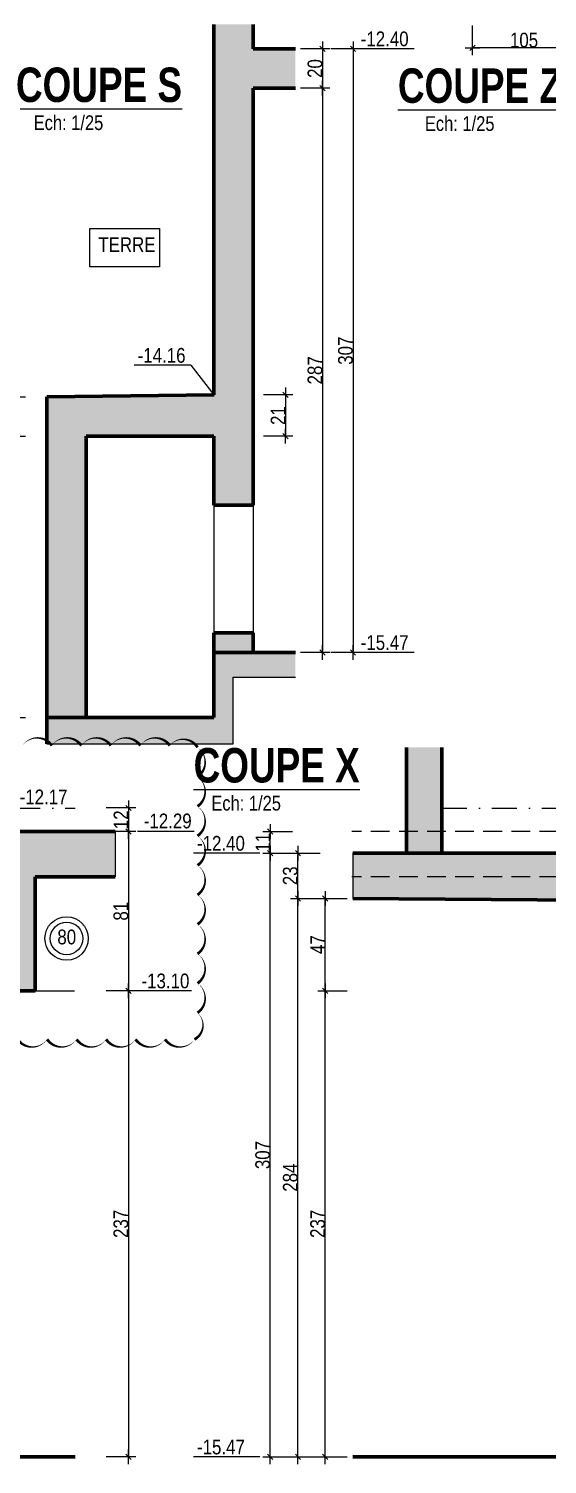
# Model space of a CAD drawing. Header units: millimetres. Extents: x -22 to 27383, y -3644 to 590.
# Drawn here: x 16181 to 16709, y -3578 to -2117 of the extents above; entities that cross this region are included whole.
import ezdxf
from ezdxf.enums import TextEntityAlignment as Align

# ---------------------------------------------------------------- set-up
doc = ezdxf.new("R2010")
doc.units = ezdxf.units.MM
doc.linetypes.add('CACHEX2', pattern=[19.05, 12.7, -6.35])
doc.linetypes.add('TIRETPTX2', pattern=[50.8, 25.4, -12.7, 0, -12.7])
for name, color, linetype in [('01_cote_gen', 4, 'Continuous'), ('01_linteaux', 2, 'Continuous'), ('01_poch_BN', 9, 'Continuous'), ('01_texte', 230, 'Continuous'), ('AA_COTES', 2, 'Continuous')]:
    doc.layers.add(name, color=color, linetype=linetype)
doc.layers.add('01_murs_coup', color=5, linetype='Continuous', lineweight=60)
doc.layers.add('01_tram_axes', color=2, linetype='TIRETPTX2', lineweight=9)
doc.styles.add('ARIAL NA', font='ARIALN.TTF')
doc.styles.add('impact', font='impact.ttf')
doc.styles.add('MATTE_TXT', font='arial.ttf')
doc.styles.add('STYLE2', font='ARIALN.TTF')
doc.dimstyles.new('JB25', dxfattribs={"dimscale": 0.1, "dimtxt": 150, "dimasz": 15, "dimexe": 0.1, "dimexo": 0.1, "dimgap": 0.09, "dimtad": 1, "dimdec": 1, "dimlfac": 0.5, "dimdsep": 46, "dimtxsty": 'STYLE2', "dimblk1": 'BOND_G', "dimblk2": 'BOND_D', "dimsah": 1, "dimcen": 1.5, "dimdle": 0.01, "dimse1": 1, "dimse2": 1, "dimclrd": 4, "dimclre": 2, "dimclrt": 6, "dimazin": 2, "dimtfac": 2.333333, "dimtdec": 1, "dimtix": 1, "dimtmove": 2, "dimatfit": 3, "dimldrblk": 'BOND_G', "dimfxl": 1, "dimtolj": 1, "dimtzin": 0, "dimarcsym": 0})
doc.dimstyles.new('JB50', dxfattribs={"dimscale": 0.1, "dimtxt": 150, "dimasz": 15, "dimexe": 0.1, "dimexo": 0.1, "dimgap": 0.09, "dimtad": 1, "dimdec": 1, "dimdsep": 46, "dimtxsty": 'STYLE2', "dimblk1": 'BOND_G', "dimblk2": 'BOND_D', "dimsah": 1, "dimcen": 1.5, "dimdle": 0.01, "dimse1": 1, "dimse2": 1, "dimclrd": 4, "dimclre": 2, "dimclrt": 6, "dimazin": 2, "dimtfac": 2.333333, "dimtdec": 1, "dimtix": 1, "dimtmove": 2, "dimatfit": 3, "dimldrblk": 'BOND_G', "dimfxl": 1, "dimtolj": 1, "dimtzin": 0, "dimarcsym": 0})

# ---------------------------------------------------------------- blocks, each defined once
blk = doc.blocks.new('BOND_G')
at = {"layer": 'AA_COTES', "color": 0}
for p, q in [((0, -5), (0, 15)), ((5, 0), (-5, 0)), ((1.77, 1.77), (-1.77, -1.77))]:
    blk.add_line(p, q, dxfattribs=at)
blk = doc.blocks.new('BOND_D')
at = {"layer": 'AA_COTES', "color": 0}
for p, q in [((5, 0), (-5, 0)), ((-1.77, -1.77), (1.77, 1.77)), ((0, 5), (0, -15))]:
    blk.add_line(p, q, dxfattribs=at)
blk = doc.blocks.new('*D1484')
at = {"layer": '01_cote_gen', "color": 4, "lineweight": -2, "transparency": 16777216}
blk.add_line((16736.3, -2136.8), (16634.3, -2136.8), dxfattribs=at)
at = {"layer": 'Defpoints', "color": 0, "transparency": 16777216}
for p in [(16632.8, -2063.7), (16737.8, -2061.1), (16632.8, -2136.8)]:
    blk.add_point(p, dxfattribs=at)
at = {"layer": '01_cote_gen', "color": 4, "lineweight": -2, "transparency": 16777216, "xscale": 1.5, "yscale": 1.5, "zscale": 1.5, "rotation": 180}
blk.add_blockref('BOND_D', (16632.8, -2136.8), dxfattribs=at)
at = {"layer": '01_cote_gen', "color": 4, "lineweight": -2, "transparency": 16777216, "xscale": 1.5, "yscale": 1.5, "zscale": 1.5}
blk.add_blockref('BOND_G', (16737.8, -2136.8), dxfattribs=at)
at = {"layer": '01_cote_gen', "color": 6, "transparency": 16777216, "insert": (16685.3, -2129.1), "char_height": 15, "attachment_point": 5, "style": 'STYLE2'}
blk.add_mtext('\\A1;105', dxfattribs=at)
blk = doc.blocks.new('*D2012')
at = {"layer": '01_cote_gen', "color": 4, "lineweight": -2, "transparency": 16777216}
blk.add_line((16455.3, -3568.5), (16455.3, -3003.5), dxfattribs=at)
at = {"layer": 'Defpoints', "color": 0, "transparency": 16777216}
for p in [(16455.3, -3002), (16499.3, -3002), (16499.3, -3570)]:
    blk.add_point(p, dxfattribs=at)
at = {"layer": '01_cote_gen', "color": 4, "lineweight": -2, "transparency": 16777216, "xscale": 1.5, "yscale": 1.5, "zscale": 1.5}
for name, p, rotation in [('BOND_D', (16455.3, -3002), 90), ('BOND_G', (16455.3, -3570), 270)]:
    blk.add_blockref(name, p, dxfattribs=dict(at, rotation=rotation))
at = {"layer": '01_cote_gen', "color": 6, "transparency": 16777216, "insert": (16447.6, -3286), "char_height": 15, "attachment_point": 5, "rotation": 90, "style": 'STYLE2'}
blk.add_mtext('\\A1;284', dxfattribs=at)
blk = doc.blocks.new('*D2013')
at = {"layer": '01_cote_gen', "color": 4, "lineweight": -2, "transparency": 16777216}
blk.add_line((16455.3, -3000.5), (16455.3, -2957.5), dxfattribs=at)
at = {"layer": 'Defpoints', "color": 0, "transparency": 16777216}
for p in [(16455.3, -2956), (16516.9, -2956), (16516.9, -3002)]:
    blk.add_point(p, dxfattribs=at)
at = {"layer": '01_cote_gen', "color": 4, "lineweight": -2, "transparency": 16777216, "xscale": 1.5, "yscale": 1.5, "zscale": 1.5}
for name, p, rotation in [('BOND_D', (16455.3, -2956), 90), ('BOND_G', (16455.3, -3002), 270)]:
    blk.add_blockref(name, p, dxfattribs=dict(at, rotation=rotation))
at = {"layer": '01_cote_gen', "color": 6, "transparency": 16777216, "insert": (16447.6, -2979), "char_height": 15, "attachment_point": 5, "rotation": 90, "style": 'STYLE2'}
blk.add_mtext('\\A1;23', dxfattribs=at)
blk = doc.blocks.new('*D2014')
at = {"layer": '01_cote_gen', "color": 4, "lineweight": -2, "transparency": 16777216}
blk.add_line((16427.1, -3568.5), (16427.1, -2957.5), dxfattribs=at)
at = {"layer": 'Defpoints', "color": 0, "transparency": 16777216}
for p in [(16427.1, -2956), (16629.7, -2956), (16520.7, -3570)]:
    blk.add_point(p, dxfattribs=at)
at = {"layer": '01_cote_gen', "color": 4, "lineweight": -2, "transparency": 16777216, "xscale": 1.5, "yscale": 1.5, "zscale": 1.5}
for name, p, rotation in [('BOND_D', (16427.1, -2956), 90), ('BOND_G', (16427.1, -3570), 270)]:
    blk.add_blockref(name, p, dxfattribs=dict(at, rotation=rotation))
at = {"layer": '01_cote_gen', "color": 6, "transparency": 16777216, "insert": (16419.5, -3263), "char_height": 15, "attachment_point": 5, "rotation": 90, "style": 'STYLE2'}
blk.add_mtext('\\A1;307', dxfattribs=at)
blk = doc.blocks.new('*D2016')
at = {"layer": '01_cote_gen', "color": 4, "lineweight": -2, "transparency": 16777216}
blk.add_line((16483, -3094.5), (16483, -3003.5), dxfattribs=at)
at = {"layer": 'Defpoints', "color": 0, "transparency": 16777216}
for p in [(16483, -3002), (16775.4, -3002), (16775.4, -3096)]:
    blk.add_point(p, dxfattribs=at)
at = {"layer": '01_cote_gen', "color": 4, "lineweight": -2, "transparency": 16777216, "xscale": 1.5, "yscale": 1.5, "zscale": 1.5}
for name, p, rotation in [('BOND_D', (16483, -3002), 90), ('BOND_G', (16483, -3096), 270)]:
    blk.add_blockref(name, p, dxfattribs=dict(at, rotation=rotation))
at = {"layer": '01_cote_gen', "color": 6, "transparency": 16777216, "insert": (16475.5, -3049), "char_height": 15, "attachment_point": 5, "rotation": 90, "style": 'STYLE2'}
blk.add_mtext('\\A1;47', dxfattribs=at)
blk = doc.blocks.new('*D2017')
at = {"layer": '01_cote_gen', "color": 4, "lineweight": -2, "transparency": 16777216}
blk.add_line((16483, -3568.5), (16483, -3097.5), dxfattribs=at)
at = {"layer": 'Defpoints', "color": 0, "transparency": 16777216}
for p in [(16483, -3096), (16780.4, -3096), (16830.4, -3570)]:
    blk.add_point(p, dxfattribs=at)
at = {"layer": '01_cote_gen', "color": 4, "lineweight": -2, "transparency": 16777216, "xscale": 1.5, "yscale": 1.5, "zscale": 1.5}
for name, p, rotation in [('BOND_D', (16483, -3096), 90), ('BOND_G', (16483, -3570), 270)]:
    blk.add_blockref(name, p, dxfattribs=dict(at, rotation=rotation))
at = {"layer": '01_cote_gen', "color": 6, "transparency": 16777216, "insert": (16475.4, -3333), "char_height": 15, "attachment_point": 5, "rotation": 90, "style": 'STYLE2'}
blk.add_mtext('\\A1;237', dxfattribs=at)
blk = doc.blocks.new('*D2005')
at = {"layer": '01_cote_gen', "color": 4, "lineweight": -2, "transparency": 16777216}
blk.add_line((16427.1, -2954.5), (16427.1, -2935.5), dxfattribs=at)
at = {"layer": 'Defpoints', "color": 0, "transparency": 16777216}
for p in [(16427.1, -2934), (16738.2, -2934), (16692.5, -2956)]:
    blk.add_point(p, dxfattribs=at)
at = {"layer": '01_cote_gen', "color": 4, "lineweight": -2, "transparency": 16777216, "xscale": 1.5, "yscale": 1.5, "zscale": 1.5}
for name, p, rotation in [('BOND_D', (16427.1, -2934), 90), ('BOND_G', (16427.1, -2956), 270)]:
    blk.add_blockref(name, p, dxfattribs=dict(at, rotation=rotation))
at = {"layer": '01_cote_gen', "color": 6, "transparency": 16777216, "insert": (16419.6, -2945), "char_height": 15, "attachment_point": 5, "rotation": 90, "style": 'STYLE2'}
blk.add_mtext('\\A1;11', dxfattribs=at)
blk = doc.blocks.new('*D2029')
at = {"layer": '01_cote_gen', "color": 4, "lineweight": -2, "transparency": 16777216}
blk.add_line((16282.8, -2911.5), (16282.8, -2932.5), dxfattribs=at)
at = {"layer": 'Defpoints', "color": 0, "transparency": 16777216}
for p in [(16182.5, -2910), (16182.5, -2934), (16282.8, -2934)]:
    blk.add_point(p, dxfattribs=at)
at = {"layer": '01_cote_gen', "color": 4, "lineweight": -2, "transparency": 16777216, "xscale": 1.5, "yscale": 1.5, "zscale": 1.5}
for name, p, rotation in [('BOND_G', (16282.8, -2910), 90), ('BOND_D', (16282.8, -2934), 270)]:
    blk.add_blockref(name, p, dxfattribs=dict(at, rotation=rotation))
at = {"layer": '01_cote_gen', "color": 6, "transparency": 16777216, "insert": (16275.3, -2922), "char_height": 15, "attachment_point": 5, "rotation": 90, "style": 'STYLE2'}
blk.add_mtext('\\A1;12', dxfattribs=at)
blk = doc.blocks.new('*D2088')
at = {"layer": '01_cote_gen', "color": 4, "lineweight": -2, "transparency": 16777216}
blk.add_line((16282.8, -2935.5), (16282.8, -3094.5), dxfattribs=at)
at = {"layer": 'Defpoints', "color": 0, "transparency": 16777216}
for p in [(16269.4, -2934), (16188, -3096), (16282.8, -3096)]:
    blk.add_point(p, dxfattribs=at)
at = {"layer": '01_cote_gen', "color": 4, "lineweight": -2, "transparency": 16777216, "xscale": 1.5, "yscale": 1.5, "zscale": 1.5}
for name, p, rotation in [('BOND_G', (16282.8, -2934), 90), ('BOND_D', (16282.8, -3096), 270)]:
    blk.add_blockref(name, p, dxfattribs=dict(at, rotation=rotation))
at = {"layer": '01_cote_gen', "color": 6, "transparency": 16777216, "insert": (16275.2, -3015), "char_height": 15, "attachment_point": 5, "rotation": 90, "style": 'STYLE2'}
blk.add_mtext('\\A1;81', dxfattribs=at)
blk = doc.blocks.new('*D2032')
at = {"layer": '01_cote_gen', "color": 4, "lineweight": -2, "transparency": 16777216}
blk.add_line((16282.8, -3097.5), (16282.8, -3568.5), dxfattribs=at)
at = {"layer": 'Defpoints', "color": 0, "transparency": 16777216}
for p in [(16136.6, -3096), (16197, -3570), (16282.8, -3570)]:
    blk.add_point(p, dxfattribs=at)
at = {"layer": '01_cote_gen', "color": 4, "lineweight": -2, "transparency": 16777216, "xscale": 1.5, "yscale": 1.5, "zscale": 1.5}
for name, p, rotation in [('BOND_G', (16282.8, -3096), 90), ('BOND_D', (16282.8, -3570), 270)]:
    blk.add_blockref(name, p, dxfattribs=dict(at, rotation=rotation))
at = {"layer": '01_cote_gen', "color": 6, "transparency": 16777216, "insert": (16275.2, -3333), "char_height": 15, "attachment_point": 5, "rotation": 90, "style": 'STYLE2'}
blk.add_mtext('\\A1;237', dxfattribs=at)
blk = doc.blocks.new('*D2169')
at = {"layer": '01_cote_gen', "color": 4, "lineweight": -2, "transparency": 16777216}
blk.add_line((16511.3, -2139.4), (16511.3, -2750.4), dxfattribs=at)
at = {"layer": 'Defpoints', "color": 0, "transparency": 16777216}
for p in [(16464.6, -2137.9), (16464.6, -2751.9), (16511.3, -2751.9)]:
    blk.add_point(p, dxfattribs=at)
at = {"layer": '01_cote_gen', "color": 4, "lineweight": -2, "transparency": 16777216, "xscale": 1.5, "yscale": 1.5, "zscale": 1.5}
for name, p, rotation in [('BOND_G', (16511.3, -2137.9), 90), ('BOND_D', (16511.3, -2751.9), 270)]:
    blk.add_blockref(name, p, dxfattribs=dict(at, rotation=rotation))
at = {"layer": '01_cote_gen', "color": 6, "transparency": 16777216, "insert": (16503.7, -2444.9), "char_height": 15, "attachment_point": 5, "rotation": 90, "style": 'STYLE2'}
blk.add_mtext('\\A1;307', dxfattribs=at)
blk = doc.blocks.new('*D2179')
at = {"layer": '01_cote_gen', "color": 4, "lineweight": -2, "transparency": 16777216}
blk.add_line((16480.3, -2139.4), (16480.3, -2176.4), dxfattribs=at)
at = {"layer": 'Defpoints', "color": 0, "transparency": 16777216}
for p in [(16409.6, -2137.9), (16409.6, -2177.9), (16480.3, -2177.9)]:
    blk.add_point(p, dxfattribs=at)
at = {"layer": '01_cote_gen', "color": 4, "lineweight": -2, "transparency": 16777216, "xscale": 1.5, "yscale": 1.5, "zscale": 1.5}
for name, p, rotation in [('BOND_G', (16480.3, -2137.9), 90), ('BOND_D', (16480.3, -2177.9), 270)]:
    blk.add_blockref(name, p, dxfattribs=dict(at, rotation=rotation))
at = {"layer": '01_cote_gen', "color": 6, "transparency": 16777216, "insert": (16472.7, -2157.9), "char_height": 15, "attachment_point": 5, "rotation": 90, "style": 'STYLE2'}
blk.add_mtext('\\A1;20', dxfattribs=at)
blk = doc.blocks.new('*D2180')
at = {"layer": '01_cote_gen', "color": 4, "lineweight": -2, "transparency": 16777216}
blk.add_line((16480.3, -2179.4), (16480.3, -2750.4), dxfattribs=at)
at = {"layer": 'Defpoints', "color": 0, "transparency": 16777216}
for p in [(16409.6, -2177.9), (16409.6, -2751.9), (16480.3, -2751.9)]:
    blk.add_point(p, dxfattribs=at)
at = {"layer": '01_cote_gen', "color": 4, "lineweight": -2, "transparency": 16777216, "xscale": 1.5, "yscale": 1.5, "zscale": 1.5}
for name, p, rotation in [('BOND_G', (16480.3, -2177.9), 90), ('BOND_D', (16480.3, -2751.9), 270)]:
    blk.add_blockref(name, p, dxfattribs=dict(at, rotation=rotation))
at = {"layer": '01_cote_gen', "color": 6, "transparency": 16777216, "insert": (16472.7, -2464.9), "char_height": 15, "attachment_point": 5, "rotation": 90, "style": 'STYLE2'}
blk.add_mtext('\\A1;287', dxfattribs=at)
blk = doc.blocks.new('*D2174')
at = {"layer": '01_cote_gen', "color": 4, "lineweight": -2, "transparency": 16777216}
blk.add_line((16155.5, -2816.4), (16155.5, -2533.4), dxfattribs=at)
at = {"layer": 'Defpoints', "color": 0, "transparency": 16777216}
for p in [(16155.5, -2531.9), (16239.7, -2531.9), (16259.9, -2817.9)]:
    blk.add_point(p, dxfattribs=at)
at = {"layer": '01_cote_gen', "color": 4, "lineweight": -2, "transparency": 16777216, "xscale": 1.5, "yscale": 1.5, "zscale": 1.5}
for name, p, rotation in [('BOND_D', (16155.5, -2531.9), 90), ('BOND_G', (16155.5, -2817.9), 270)]:
    blk.add_blockref(name, p, dxfattribs=dict(at, rotation=rotation))
at = {"layer": '01_cote_gen', "color": 6, "transparency": 16777216, "insert": (16147.8, -2674.9), "char_height": 15, "attachment_point": 5, "rotation": 90, "style": 'STYLE2'}
blk.add_mtext('\\A1;143', dxfattribs=at)
blk = doc.blocks.new('*D2175')
at = {"layer": '01_cote_gen', "color": 4, "lineweight": -2, "transparency": 16777216}
blk.add_line((16155.5, -2530.4), (16155.5, -2493.4), dxfattribs=at)
at = {"layer": 'Defpoints', "color": 0, "transparency": 16777216}
for p in [(16155.5, -2491.9), (16199.7, -2491.9), (0, -2531.9)]:
    blk.add_point(p, dxfattribs=at)
at = {"layer": '01_cote_gen', "color": 4, "lineweight": -2, "transparency": 16777216, "xscale": 1.5, "yscale": 1.5, "zscale": 1.5}
for name, p, rotation in [('BOND_D', (16155.5, -2491.9), 90), ('BOND_G', (16155.5, -2531.9), 270)]:
    blk.add_blockref(name, p, dxfattribs=dict(at, rotation=rotation))
at = {"layer": '01_cote_gen', "color": 6, "transparency": 16777216, "insert": (16147.8, -2511.9), "char_height": 15, "attachment_point": 5, "rotation": 90, "style": 'STYLE2'}
blk.add_mtext('\\A1;20', dxfattribs=at)
blk = doc.blocks.new('*D2176')
at = {"layer": '01_cote_gen', "color": 4, "lineweight": -2, "transparency": 16777216}
blk.add_line((16442.6, -2491.4), (16442.6, -2530.4), dxfattribs=at)
at = {"layer": 'Defpoints', "color": 0, "transparency": 16777216}
for p in [(16369.7, -2489.9), (16369.7, -2531.9), (16442.6, -2531.9)]:
    blk.add_point(p, dxfattribs=at)
at = {"layer": '01_cote_gen', "color": 4, "lineweight": -2, "transparency": 16777216, "xscale": 1.5, "yscale": 1.5, "zscale": 1.5}
for name, p, rotation in [('BOND_G', (16442.6, -2489.9), 90), ('BOND_D', (16442.6, -2531.9), 270)]:
    blk.add_blockref(name, p, dxfattribs=dict(at, rotation=rotation))
at = {"layer": '01_cote_gen', "color": 6, "transparency": 16777216, "insert": (16435.1, -2510.9), "char_height": 15, "attachment_point": 5, "rotation": 90, "style": 'STYLE2'}
blk.add_mtext('\\A1;21', dxfattribs=at)

msp = doc.modelspace()

# ---------------------------------------------------------------- hatches: boundary and pattern name
at = {"layer": '01_poch_BN'}
h = msp.add_hatch(color=256, dxfattribs=at)
h.dxf.hatch_style = 1
h.paths.add_polyline_path([(16409.66, -2177.86), (16452.77, -2177.86), (16452.77, -2137.86), (16409.66, -2137.86), (16409.66, -2113), (16369.66, -2113), (16369.66, -2489.89), (16199.66, -2491.86), (16199.66, -2817.86), (16239.66, -2817.86), (16239.66, -2531.86), (16369.66, -2531.86), (16369.66, -2601.86), (16409.66, -2601.86)])
h = msp.add_hatch(color=256, dxfattribs=at)
h.dxf.hatch_style = 1
h.paths.add_polyline_path([(16409.66, -2731.86), (16369.66, -2731.86), (16369.66, -2751.86), (16409.66, -2751.86)])
h.paths.add_polyline_path([(16452.77, -2751.86), (16369.66, -2751.86), (16369.66, -2817.86), (16199.66, -2817.86), (16199.66, -2844.68), (16389.48, -2844.68), (16389.48, -2777.11), (16452.77, -2777.11)])
h = msp.add_hatch(color=256, dxfattribs=at)
h.dxf.hatch_style = 1
h.paths.add_polyline_path([(16885.77, -3034.04), (16926.39, -3034.04), (16926.39, -2934.04), (16805.77, -2934.04), (16805.77, -2956.04), (16511.04, -2956.04), (16511.04, -3002.04), (16745.7, -3003.7), (16745.7, -3097.7), (16885.77, -3096.04)])
h.paths.add_polyline_path([(16601.77, -2848.37), (16565.77, -2848.37), (16565.77, -2956.04), (16601.77, -2956.04)])
h = msp.add_hatch(color=256, dxfattribs=at)
h.dxf.hatch_style = 1
h.paths.add_polyline_path([(16188.01, -2996.04), (16188.01, -2980.04), (16268.63, -2980.04), (16268.63, -2934.04), (16068.01, -2934.04), (16003.16, -2934.04), (16003.16, -2980.04), (16068.01, -2980.04), (16068.01, -3096.04), (16188.01, -3096.04)])

# ---------------------------------------------------------------- linework, layer by layer
at = {"layer": '01_linteaux'}
for p, q in [((16369.66, -2601.86), (16369.66, -2731.86)), ((16409.66, -2601.86), (16409.66, -2731.86)), ((16188.01, -3096.04), (16228.11, -3096.04))]:
    msp.add_line(p, q, dxfattribs=at)
at = {"layer": '01_linteaux', "linetype": 'CACHEX2', "ltscale": 1.5}
for p, q in [((16805.77, -2934.04), (16510, -2934.04)), ((16805.77, -2980.04), (16510, -2980.04))]:
    msp.add_line(p, q, dxfattribs=at)
at = {"layer": '01_murs_coup'}
for p, q in [((16369.66, -2113), (16369.66, -2489.89)), ((16409.66, -2113), (16409.66, -2137.86)), ((16409.66, -2137.86), (16452.77, -2137.86)), ((16409.66, -2177.86), (16452.77, -2177.86)), ((16409.66, -2177.86), (16409.66, -2601.86)), ((16369.94, -2489.88), (16199.66, -2491.86)), ((16199.66, -2491.86), (16199.66, -2844.68)), ((16369.66, -2531.86), (16239.66, -2531.86)), ((16239.66, -2531.86), (16239.66, -2817.86)), ((16369.66, -2531.86), (16369.66, -2601.86)), ((16409.66, -2601.86), (16369.66, -2601.86)), ((16409.66, -2731.86), (16369.66, -2731.86)), ((16369.66, -2731.86), (16369.66, -2817.86)), ((16409.66, -2731.86), (16409.66, -2751.86)), ((16452.77, -2751.86), (16369.66, -2751.86)), ((16369.66, -2817.86), (16199.66, -2817.86)), ((16565.77, -2956.04), (16565.77, -2848.37)), ((16601.77, -2956.04), (16601.77, -2848.37)), ((16269.35, -2934.04), (16028.01, -2934.04)), ((16511.04, -2956.04), (16805.77, -2956.04)), ((16188.01, -2980.04), (16269.35, -2980.04)), ((16188.01, -2996.04), (16188.01, -2980.04)), ((16188.01, -3096.04), (16188.01, -2996.04)), ((16511.04, -3002.04), (16745.7, -3003.7)), ((16068.01, -3096.04), (16188.01, -3096.04)), ((15963.16, -3570.04), (16228.63, -3570.04)), ((16511.04, -3570.04), (16926.39, -3570.04))]:
    msp.add_line(p, q, dxfattribs=at)
at = {"layer": '01_poch_BN'}
for p, q in [((16389.48, -2844.68), (16389.48, -2777.11)), ((16389.48, -2777.11), (16452.77, -2777.11)), ((16199.66, -2844.68), (16389.48, -2844.68)), ((16269.35, -2934.04), (16269.35, -2980.04)), ((16511.04, -2956.04), (16511.04, -3002.04))]:
    msp.add_line(p, q, dxfattribs=at)
at = {"layer": '01_texte'}
for p, q in [((16573.45, -2137.86), (16515.75, -2137.86)), ((16346.46, -2459.76), (16288.77, -2459.76)), ((16346.46, -2459.76), (16369.66, -2489.89)), ((16573.45, -2751.86), (16515.75, -2751.86)), ((16349.55, -2934.04), (16292.17, -2934.04)), ((16416.6, -2956.04), (16349.17, -2956.04)), ((16346.87, -3096.04), (16290.34, -3096.04)), ((16416.6, -3570.04), (16349.17, -3570.04))]:
    msp.add_line(p, q, dxfattribs=at)
msp.add_lwpolyline([(16243.66, -2320.53), (16314.45, -2320.53), (16314.45, -2359.72), (16243.66, -2359.72)], close=True, dxfattribs=at)
msp.add_lwpolyline([(16174.96, -2846.53, 0, 3, -0.5205671), (16204.96, -2846.53, 0, 3, -0.5205671), (16234.96, -2846.53, 0, 3, -0.5205671), (16264.96, -2846.53, 0, 3, -0.5205671), (16294.96, -2846.53, 0, 3, -0.5205671), (16324.96, -2846.53, 0, 3, -0.5205671), (16353.11, -2848.38, 0, 3, -0.5205671), (16353.11, -2878.38, 0, 3, -0.5205671), (16353.11, -2908.38, 0, 3, -0.5205671), (16353.11, -2938.38, 0, 3, -0.5205671), (16353.11, -2968.38, 0, 3, -0.5205671), (16353.11, -2998.38, 0, 3, -0.5205671), (16353.11, -3028.38, 0, 3, -0.5205671), (16353.11, -3058.38, 0, 3, -0.5205671), (16353.11, -3088.38, 0, 3, -0.5205671), (16353.11, -3118.38, 0, 3, -0.5205671), (16350.07, -3145.33, 0, 3, -0.5205671), (16320.07, -3145.33, 0, 3, -0.5205671), (16290.07, -3145.33, 0, 3, -0.5205671), (16260.07, -3145.33, 0, 3, -0.5205671), (16230.07, -3145.33, 0, 3, -0.5205671), (16200.07, -3145.33, 0, 3, -0.5205671), (16170.07, -3145.33, 0, 3, -0.5205671)], format="xyseb", dxfattribs=at)
for radius in [22.07, 16.58]:
    msp.add_circle((16219.94, -3042.72), radius, dxfattribs=at)
at = {"layer": '01_tram_axes'}
for p, q in [((15964.04, -2910.04), (16228.63, -2910.04)), ((16601.77, -2910.04), (16926.39, -2910.04))]:
    msp.add_line(p, q, dxfattribs=at)

# ---------------------------------------------------------------- texts
at = {"layer": '01_texte', "style": 'ARIAL NA'}
for s, p in [('-12.40', (16519.16, -2135.24)), ('TERRE', (16252.18, -2344.51)), ('-14.16', (16292.18, -2457.14)), ('-15.47', (16519.16, -2749.24)), ('-12.17', (16172.13, -2906.28)), ('-12.29', (16298.44, -2930.71)), ('-12.40', (16352.58, -2953.42)), ('80', (16210.52, -3048.7)), ('-13.10', (16296.11, -3093.42)), ('-15.47', (16352.58, -3567.42))]:
    msp.add_text(s, height=15, dxfattribs=at).set_placement(p)
at = {"layer": '01_texte', "style": 'impact'}
for s, p in [('%%UCOUPE S', (16252.87, -2202.44)), ('%%UCOUPE Z4', (16650.88, -2203.3)), ('%%UCOUPE X', (16433.63, -2894.57))]:
    msp.add_text(s, height=35, dxfattribs=at).set_placement(p, align=Align.BOTTOM_CENTER)
at = {"layer": '01_texte', "style": 'MATTE_TXT', "width": 0.8}
for p in [(16221.83, -2225), (16619.84, -2225.87), (16402.59, -2917.13)]:
    msp.add_text('Ech: 1/25', height=15, dxfattribs=at).set_placement(p, align=Align.BOTTOM_CENTER)

# ---------------------------------------------------------------- dimensions: what is measured, and where the dimension line sits
at = {"layer": '01_cote_gen'}
dim = msp.add_linear_dim(base=(16632.76, -2136.78), p1=(16737.76, -2061.12), p2=(16632.76, -2063.69), dimstyle='JB50', dxfattribs=at)
dim.commit()
dim.dimension.update_dxf_attribs({"geometry": '*D1484', "text_midpoint": (16685.26, -2129.11)})
for base, p1, p2, picture, middle in [((16480.32, -2177.86), (16409.6, -2137.86), (16409.6, -2177.86), '*D2179', (16472.66, -2157.86)), ((16511.34, -2751.86), (16464.64, -2137.86), (16464.64, -2751.86), '*D2169', (16503.67, -2444.86)), ((16480.32, -2751.86), (16409.6, -2177.86), (16409.6, -2751.86), '*D2180', (16472.66, -2464.86)), ((16155.5, -2491.86), (0, -2531.86), (16199.66, -2491.86), '*D2175', (16147.84, -2511.86)), ((16442.61, -2531.86), (16369.66, -2489.89), (16369.66, -2531.86), '*D2176', (16435.07, -2510.87)), ((16155.5, -2531.86), (16259.91, -2817.86), (16239.66, -2531.86), '*D2174', (16147.84, -2674.86)), ((16282.84, -2934.04), (16182.49, -2910.04), (16182.49, -2934.04), '*D2029', (16275.3, -2922.04)), ((16282.84, -3096.04), (16269.35, -2934.04), (16188.01, -3096.04), '*D2088', (16275.17, -3015.04)), ((16427.14, -2934.04), (16692.46, -2956.04), (16738.18, -2934.04), '*D2005', (16419.6, -2945.04)), ((16427.14, -2956.04), (16520.74, -3570.04), (16629.74, -2956.04), '*D2014', (16419.47, -3263.04)), ((16455.26, -2956.04), (16516.92, -3002.04), (16516.92, -2956.04), '*D2013', (16447.59, -2979.04)), ((16455.26, -3002.04), (16499.3, -3570.04), (16499.3, -3002.04), '*D2012', (16447.59, -3286.04)), ((16483.03, -3002.04), (16775.44, -3096.04), (16775.44, -3002.04), '*D2016', (16475.52, -3049.04)), ((16282.84, -3570.04), (16136.6, -3096.04), (16197.02, -3570.04), '*D2032', (16275.17, -3333.04)), ((16483.03, -3096.04), (16830.36, -3570.04), (16780.36, -3096.04), '*D2017', (16475.37, -3333.04))]:
    dim = msp.add_linear_dim(base=base, p1=p1, p2=p2, angle=90, dimstyle='JB25', dxfattribs=at)
    dim.commit()
    dim.dimension.update_dxf_attribs({"geometry": picture, "text_midpoint": middle})

doc.saveas('drawing.dxf')
